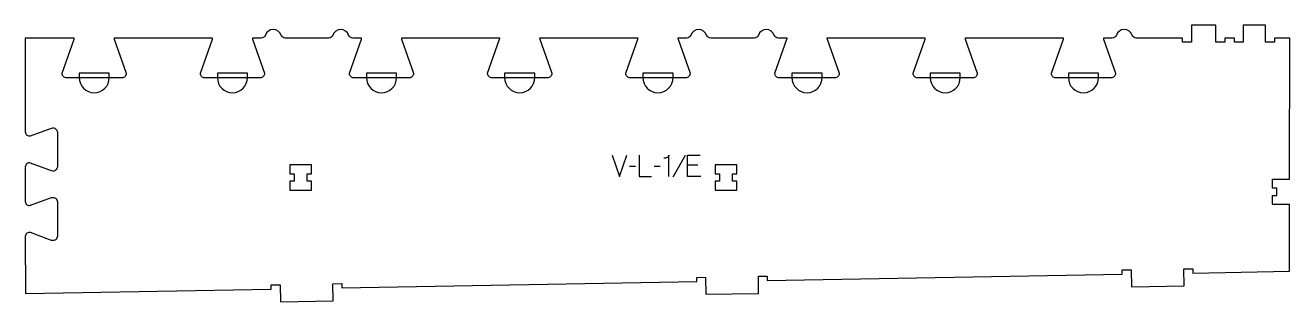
# Model space of a CAD drawing. Extents: x 0 to 1783, y 0 to 390.
import ezdxf

# ---------------------------------------------------------------- set-up
doc = ezdxf.new("R2010")
doc.units = 0
for name, color, linetype in [('1_ANYTOOL_1MMDEEP_LABELS_S', 2, 'CONTINUOUS'), ('3_ANYTOOL_CUTTHROUGH_INSID', 4, 'CONTINUOUS'), ('4_ANYTOOL_CUTTHROUGH_OUTSI', 5, 'CONTINUOUS'), ('5_ANYTOOL_HALF_MILL_9MM_IN', 3, 'CONTINUOUS')]:
    doc.layers.add(name, color=color, linetype=linetype)

msp = doc.modelspace()

# ---------------------------------------------------------------- linework, layer by layer
at = {"layer": '1_ANYTOOL_1MMDEEP_LABELS_S'}
for p, q in [((930.284836, 206.159629), (913.099121, 175.3882)), ((860.556264, 190.516771), (851.77055, 190.431057)), ((895.441979, 190.516771), (886.656264, 190.431057)), ((948.37055, 192.702486), (933.713407, 192.702486))]:
    msp.add_line(p, q, dxfattribs=at)
for points in [[(827.427693, 206.631057), (837.799121, 176.631057), (848.341979, 206.631057)], [(865.699121, 206.631057), (865.699121, 176.631057), (882.799121, 176.631057)], [(952.656264, 176.631057), (933.713407, 176.631057), (933.713407, 206.631057), (951.541979, 206.631057)]]:
    msp.add_lwpolyline(points, dxfattribs=at)
msp.add_lwpolyline([(907.57055, 176.631057), (907.57055, 206.673914, -0.057478), (907.306527, 205.580947, -0.075801), (906.766979, 204.6007, -0.075474), (905.951526, 203.816825, -0.055107), (904.956264, 203.266771, -0.039607), (902.814024, 202.56726, -0.05918), (900.584836, 202.302486)], format="xyb", dxfattribs=at)
at = {"layer": '3_ANYTOOL_CUTTHROUGH_INSID'}
for points in [[(372.950001, 180.228683), (378.950001, 180.228683), (378.950001, 169.728683), (372.950001, 169.728683), (372.950001, 157.228683), (403.450001, 157.228683), (403.450001, 169.728683), (397.450001, 169.728683), (397.450001, 180.228683), (403.450001, 180.228683), (403.450001, 192.728683), (372.950001, 192.728683)], [(972.950001, 180.228683), (978.950001, 180.228683), (978.950001, 169.728683), (972.950001, 169.728683), (972.950001, 157.228683), (1003.450001, 157.228683), (1003.450001, 169.728683), (997.450001, 169.728683), (997.450001, 180.228683), (1003.450001, 180.228683), (1003.450001, 192.728683), (972.950001, 192.728683)]]:
    msp.add_lwpolyline(points, close=True, dxfattribs=at)
at = {"layer": '4_ANYTOOL_CUTTHROUGH_OUTSI'}
msp.add_lwpolyline([(1646.309799, 40.4649), (1782.635998, 42.844841), (1782.784952, 137.228683), (1759.084923, 137.228683, -0.414214), (1758.834923, 137.478683), (1758.834923, 149.478683, -0.414214), (1759.084923, 149.728683), (1764.834923, 149.728683), (1764.834923, 160.228683), (1759.084923, 160.228683, -0.414214), (1758.834923, 160.478683), (1758.834923, 172.478683, -0.414214), (1759.084923, 172.728683), (1782.835068, 172.728683), (1782.949996, 371.10926), (1782.949996, 371.6851), (1761.449144, 371.681781), (1761.449996, 365.919124, -0.414257), (1761.199996, 365.669087), (1749.199996, 365.669087, -0.414214), (1748.949996, 365.919087), (1748.949996, 389.685138), (1717.361996, 389.685138), (1717.361996, 365.919087, -0.414214), (1717.111996, 365.669087), (1705.111996, 365.669087, -0.414259), (1704.861996, 365.919125), (1704.862884, 371.671394), (1691.449109, 371.670947), (1691.449996, 365.919125, -0.414259), (1691.199996, 365.669087), (1679.199996, 365.669087, -0.414214), (1678.949996, 365.919087), (1678.949996, 389.685138), (1644.449996, 389.685138), (1644.449996, 365.919087, -0.414214), (1644.199996, 365.669087), (1632.199996, 365.669087, -0.414259), (1631.949996, 365.919125), (1631.950883, 371.661898), (1579.199874, 371.675566), (1566.54626, 371.685138, -0.317837), (1560.653798, 375.851805, 0.317837), (1549.575791, 383.685138, 0.317837), (1538.497785, 375.851805, -0.317837), (1532.605229, 371.685138), (1520.205808, 371.685138, 0.061511), (1520.440432, 370.290268), (1537.335966, 322.017726, -0.084368), (1537.350001, 321.935138, -0.414214), (1531.100001, 315.685138), (1453.100001, 315.685138, -0.414214), (1446.850001, 321.935138, -0.084368), (1446.864036, 322.017726), (1463.763149, 370.301333, 0.0608), (1463.99448, 371.685138), (1325.305522, 371.685138, 0.06141), (1325.540432, 370.290268), (1342.435966, 322.017726, -0.084368), (1342.450001, 321.935138, -0.414214), (1336.200001, 315.685138), (1258.200001, 315.685138, -0.414214), (1251.950001, 321.935138, -0.084368), (1251.964036, 322.017726), (1268.863149, 370.301333, 0.0608), (1269.09448, 371.685138), (1130.405522, 371.685138, 0.06141), (1130.640432, 370.290268), (1147.535966, 322.017726, -0.084368), (1147.550001, 321.935138, -0.414214), (1141.300001, 315.685138), (1063.300001, 315.685138, -0.414214), (1057.050001, 321.935138, -0.084368), (1057.064036, 322.017726), (1073.963149, 370.301333, 0.060725), (1074.194695, 371.685138), (1061.796354, 371.685138, -0.317837), (1055.903798, 375.851805, 0.707107), (1033.747785, 375.851805, -0.317837), (1027.855229, 371.685138), (1015.200396, 371.685138), (979.200001, 371.685138), (966.546354, 371.685138, -0.317837), (960.653798, 375.851805, 0.317837), (949.575791, 383.685138, 0.317837), (938.497785, 375.851805, -0.317837), (932.605229, 371.685138), (920.205808, 371.685138, 0.061511), (920.440432, 370.290268), (937.335966, 322.017726, -0.084368), (937.350001, 321.935138, -0.414214), (931.100001, 315.685138), (853.100001, 315.685138, -0.414214), (846.850001, 321.935138, -0.084368), (846.864036, 322.017726), (863.763149, 370.301333, 0.0608), (863.99448, 371.685138), (725.305522, 371.685138, 0.06141), (725.540432, 370.290268), (742.435966, 322.017726, -0.084368), (742.450001, 321.935138, -0.414214), (736.200001, 315.685138), (658.200001, 315.685138, -0.414214), (651.950001, 321.935138, -0.084368), (651.964036, 322.017726), (668.863149, 370.301333, 0.0608), (669.09448, 371.685138), (530.405522, 371.685138, 0.06141), (530.640432, 370.290268), (547.535966, 322.017726, -0.084368), (547.550001, 321.935138, -0.414214), (541.300001, 315.685138), (463.300001, 315.685138, -0.414214), (457.050001, 321.935138, -0.084368), (457.064036, 322.017726), (473.963149, 370.301333, 0.060725), (474.194694, 371.685138), (461.796354, 371.685138, -0.317837), (455.903798, 375.851805, 0.707107), (433.747785, 375.851805, -0.317837), (427.855229, 371.685138), (415.200396, 371.685138), (379.200001, 371.685138), (366.546354, 371.685138, -0.317837), (360.653798, 375.851805, 0.707107), (338.497785, 375.851805, -0.317837), (332.605229, 371.685138), (320.205808, 371.685138, 0.061511), (320.440432, 370.290268), (337.335966, 322.017726, -0.084368), (337.350001, 321.935138, -0.414214), (331.100001, 315.685138), (253.100001, 315.685138, -0.414214), (246.850001, 321.935138, -0.084368), (246.864036, 322.017726), (263.763149, 370.301333, 0.0608), (263.99448, 371.685138), (125.305522, 371.685138, 0.06141), (125.540432, 370.290268), (142.435966, 322.017726, -0.084368), (142.450001, 321.935138, -0.414214), (136.200001, 315.685138), (58.200001, 315.685138, -0.414214), (51.950001, 321.935138, -0.084368), (51.964036, 322.017726), (68.863149, 370.301333, 0.0608), (69.09448, 371.685138), (0.000001, 371.685138), (0.000001, 239.389751, 0.237079), (2.31765, 234.776567, 0.237104), (7.402167, 233.882478), (37.163369, 244.877077, -0.015604), (37.178164, 244.882024, -0.237079), (42.704904, 243.90994, -0.237079), (45.224088, 238.895608), (45.223633, 190.389524, -0.237079), (42.704448, 185.375194, -0.237077), (37.177855, 184.40311, -0.015611), (37.163053, 184.408059), (7.38738, 195.408042, 0.236337), (2.31765, 194.50902, 0.237079), (0.000001, 189.895836), (0.000001, 141.389836, 0.237079), (2.31765, 136.776651, 0.237104), (7.402167, 135.882563), (37.163369, 146.877162, -0.015604), (37.178164, 146.882108, -0.237079), (42.704904, 145.910025, -0.237079), (45.224088, 140.895693), (45.223633, 92.389608, -0.237079), (42.704448, 87.375279, -0.237077), (37.177855, 86.403195, -0.015611), (37.163053, 86.408143), (7.38738, 97.408126, 0.236337), (2.31765, 96.509105, 0.237079), (0, 91.896427), (0.324951, 11.729838), (346.824956, 17.779), (346.724619, 23.52823, -0.414214), (346.970219, 23.782554), (358.968392, 23.991948, -0.414214), (359.222716, 23.746349), (359.637142, 0), (434.125795, 1.300204), (433.711367, 25.046675, -0.414214), (433.956967, 25.301), (445.95514, 25.510394, -0.414214), (446.209464, 25.264795), (446.309799, 19.515671), (946.824956, 28.253614), (946.724619, 34.002844, -0.414214), (946.970219, 34.257168), (958.968392, 34.466563, -0.414214), (959.222716, 34.220963), (959.637142, 10.474614), (1034.125795, 11.774819), (1033.711367, 35.52129, -0.414214), (1033.956967, 35.775614), (1045.95514, 35.985008, -0.414214), (1046.209464, 35.739409), (1046.309799, 29.990286), (1546.824956, 38.728228), (1546.724619, 44.477458, -0.414214), (1546.970219, 44.731783), (1558.968392, 44.941177, -0.414214), (1559.222716, 44.695577), (1559.637142, 20.949229), (1634.125795, 22.249433), (1633.711367, 45.995904, -0.414214), (1633.956967, 46.250228), (1645.95514, 46.459623, -0.414214), (1646.209464, 46.214023)], format="xyb", close=True, dxfattribs=at)
at = {"layer": '5_ANYTOOL_HALF_MILL_9MM_IN'}
for points in [[(75.950001, 315.935138, 1), (118.450001, 315.935138), (118.450001, 322.185138), (75.950001, 322.185138)], [(270.850001, 315.935138, 1), (313.350001, 315.935138), (313.350001, 322.185138), (270.850001, 322.185138)], [(481.050001, 315.935138, 1), (523.550001, 315.935138), (523.550001, 322.185138), (481.050001, 322.185138)], [(675.950001, 315.935138, 1), (718.450001, 315.935138), (718.450001, 322.185138), (675.950001, 322.185138)], [(870.850001, 315.935138, 1), (913.350001, 315.935138), (913.350001, 322.185138), (870.850001, 322.185138)], [(1081.050001, 315.935138, 1), (1123.550001, 315.935138), (1123.550001, 322.185138), (1081.050001, 322.185138)], [(1275.950001, 315.935138, 1), (1318.450001, 315.935138), (1318.450001, 322.185138), (1275.950001, 322.185138)], [(1470.850001, 315.935138, 1), (1513.350001, 315.935138), (1513.350001, 322.185138), (1470.850001, 322.185138)]]:
    msp.add_lwpolyline(points, format="xyb", close=True, dxfattribs=at)

doc.saveas('drawing.dxf')
